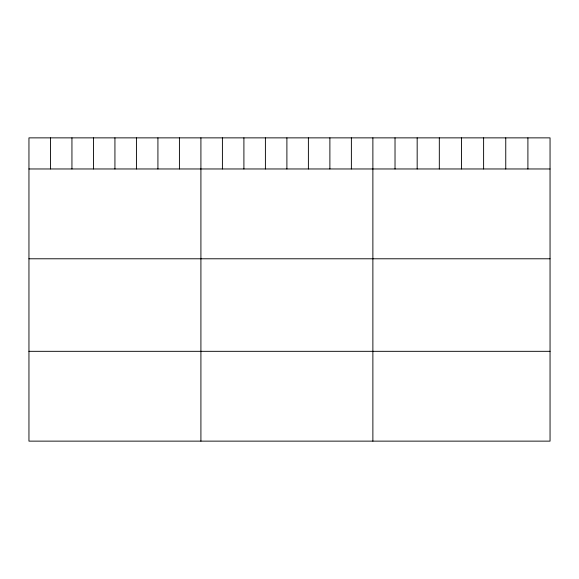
<?xml version="1.0" encoding="UTF-8"?>
<svg xmlns="http://www.w3.org/2000/svg" width="579" height="579" viewBox="0 0 579 579"><rect width="100%" height="100%" fill="white"/><g stroke="black" fill="none" stroke-linecap="round" stroke-linejoin="round"><path stroke-width="0.87" d="M550.05 168.967L550.05 441.133L28.95 441.133L28.95 137.867L550.05 137.867L550.05 168.967L28.95 168.967M28.95 258.784L550.05 258.784M28.95 351.323L550.05 351.323M527.903 137.867L527.903 168.967M505.756 137.867L505.756 168.967M483.61 137.867L483.61 168.967M461.463 137.867L461.463 168.967M439.316 137.867L439.316 168.967M417.169 137.867L417.169 168.967M395.023 137.867L395.023 168.967M372.876 137.867L372.876 441.133M351.381 137.867L351.381 168.967M329.885 137.867L329.885 168.967M308.39 137.867L308.39 168.967M286.894 137.867L286.894 168.967M265.399 137.867L265.399 168.967M243.904 137.867L243.904 168.967M222.408 137.867L222.408 168.967M200.913 137.867L200.913 441.133M179.418 137.867L179.418 168.967M157.922 137.867L157.922 168.967M136.427 137.867L136.427 168.967M114.932 137.867L114.932 168.967M93.436 137.867L93.436 168.967M71.941 137.867L71.941 168.967M50.445 137.867L50.445 168.967"/></g></svg>
